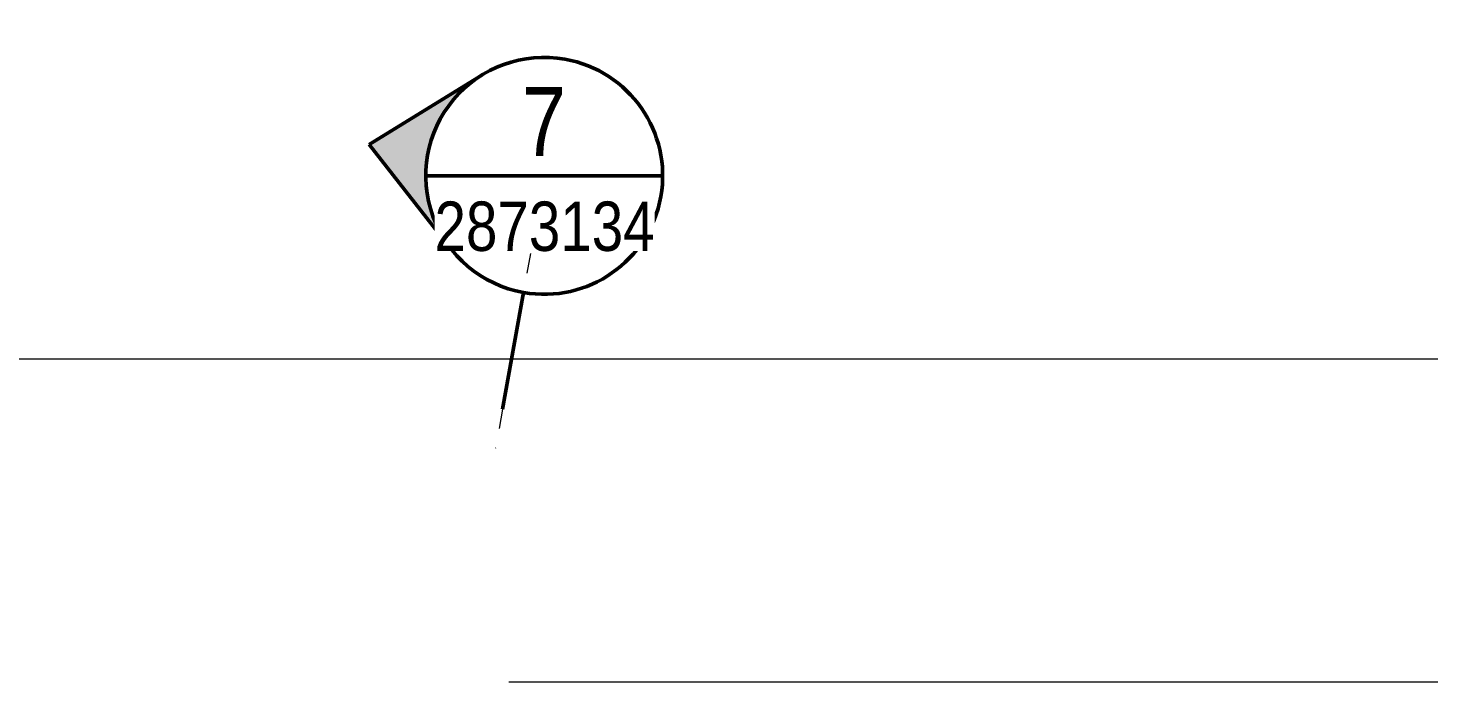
# Model space of a CAD drawing. Header units: metres. Extents: x -1150 to -1098, y 3 to 550.
# Drawn here: x -1119.25 to -1112.16, y 546.05 to 549.37 of the extents above; entities that cross this region are included whole.
import ezdxf

# ---------------------------------------------------------------- set-up
doc = ezdxf.new("R2010")
doc.units = ezdxf.units.M
doc.linetypes.add('Dot_Section Line', pattern=[0.02, 0, -0.02])
doc.layers.add('A-DETL-GENF', color=7, linetype='Continuous', lineweight=9)
doc.layers.add('S-BEAM', color=7, linetype='Continuous', lineweight=50)
doc.layers.add('G-ANNO-SYMB', color=7, linetype='Continuous', lineweight=35, true_color=0x0080ff)
doc.styles.add('Arial Narrow', font='ARIALN.TTF', dxfattribs={"height": 0.35})
doc.styles.add('Arial Narrow_1', font='ARIALN.TTF', dxfattribs={"height": 0.25})

# ---------------------------------------------------------------- blocks, each defined once
blk = doc.blocks.new('T2DExtentArrowReinf_v1 - Extent-7462384-DRG-2873131 - DECK REINFORCEMENT PLAN')
at = {"layer": 'A-DETL-GENF'}
blk.add_line((0.25, 0), (30.3293, 0), dxfattribs=at)
blk = doc.blocks.new('Section - SectionHead-4898858-DRG-2873131 - DECK REINFORCEMENT PLAN')
at = {"layer": 'G-ANNO-SYMB', "lineweight": 9}
h = blk.add_hatch(color=7, dxfattribs=at)
edge = h.paths.add_edge_path()
edge.add_line((-0.002, 0.009), (0.002472, 0.004003))
edge.add_arc((-0.002, 0), 0.006, 41.82771, 138.17229)
edge.add_line((-0.006472, 0.004003), (-0.002, 0.009))
at = {"layer": 'G-ANNO-SYMB', "color": 7, "lineweight": 50}
for p, q in [((-0.002, 0.009), (-0.006472, 0.004003)), ((0.002472, 0.004003), (-0.002, 0.009)), ((0.004, 0), (0.01, 0))]:
    blk.add_line(p, q, dxfattribs=at)
for start, end in [(360, 180), (180, 360)]:
    blk.add_arc((-0.002, 0), 0.006, start, end, dxfattribs=at)

msp = doc.modelspace()

# ---------------------------------------------------------------- linework, layer by layer
at = {"layer": 'G-ANNO-SYMB', "color": 7, "lineweight": 50}
msp.add_line((-1117.2404, 548.6173), (-1116.0404, 548.6173), dxfattribs=at)
at = {"layer": 'G-ANNO-SYMB', "color": 7, "linetype": 'Dot_Section Line', "lineweight": 9, "true_color": 0xffffff}
msp.add_line((-1116.6755, 548.4204), (-1116.8863, 547.2379), dxfattribs=at)
at = {"layer": 'S-BEAM', "lineweight": 13}
msp.add_line((-1116.8203, 546.0536), (-1105.0453, 546.0536), dxfattribs=at)

# ---------------------------------------------------------------- block references
at = {"layer": 'A-DETL-GENF'}
msp.add_blockref('T2DExtentArrowReinf_v1 - Extent-7462384-DRG-2873131 - DECK REINFORCEMENT PLAN', (-1135.7224, 547.6906), dxfattribs=at)
at = {"layer": 'G-ANNO-SYMB', "color": 7, "lineweight": 50, "extrusion": (0, 0, -1), "xscale": 99.99999999999994, "yscale": 99.99999999999994, "zscale": 99.99999999999994, "rotation": 280.1069587692026}
msp.add_blockref('Section - SectionHead-4898858-DRG-2873131 - DECK REINFORCEMENT PLAN', (1116.6755, 548.4204), dxfattribs=at)

# ---------------------------------------------------------------- next in the draw order: texts
at = {"layer": 'G-ANNO-SYMB', "color": 7, "lineweight": 9, "insert": (-1116.7529, 549.067), "char_height": 0.35, "attachment_point": 1, "style": 'Arial Narrow', "bg_fill": 3, "box_fill_scale": 1, "bg_fill_color": 256, "bg_fill_transparency": 0}
msp.add_mtext('7', dxfattribs=at)
at = {"layer": 'G-ANNO-SYMB', "color": 7, "lineweight": 9, "insert": (-1117.1959, 548.487), "char_height": 0.25, "attachment_point": 1, "style": 'Arial Narrow_1', "bg_fill": 3, "box_fill_scale": 1, "bg_fill_color": 256, "bg_fill_true_color": 13158600, "bg_fill_transparency": 0}
msp.add_mtext('2873134', dxfattribs=at)

doc.saveas('drawing.dxf')
